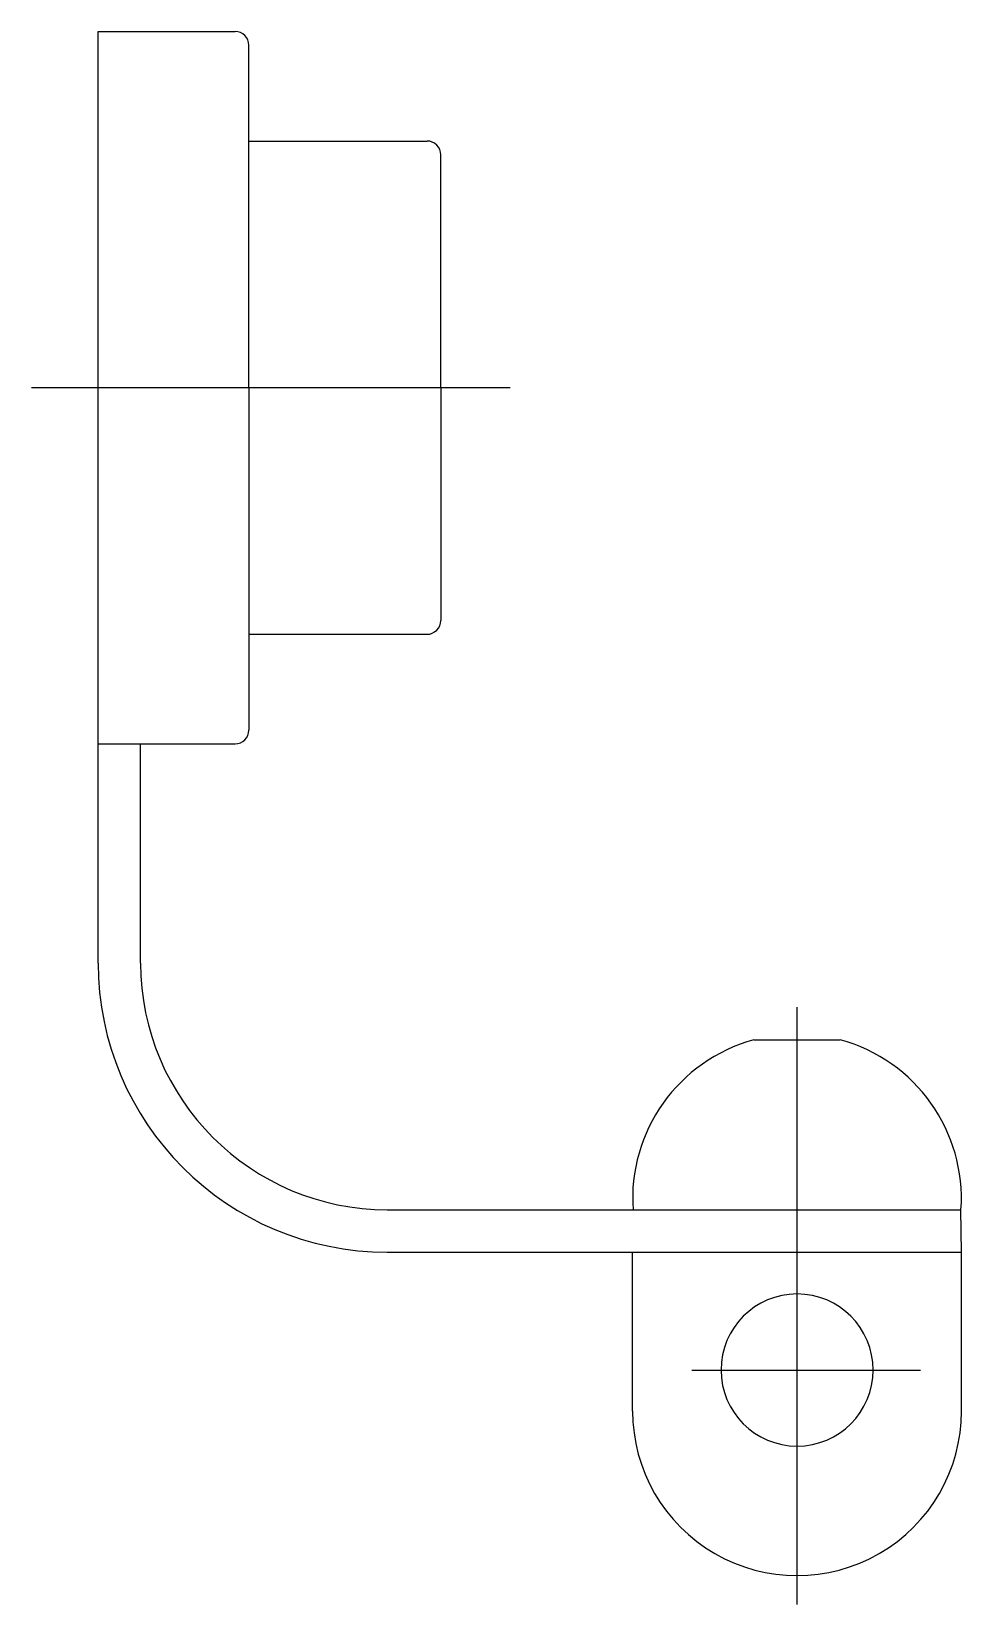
# Model space of a CAD drawing. Extents: x -0.523 to -0.455, y 309.56 to 309.675.
import ezdxf

# ---------------------------------------------------------------- set-up
doc = ezdxf.new("R2010")
doc.units = 0
doc.header["$LTSCALE"] = 0.2
doc.header["$MEASUREMENT"] = 0
for name, pattern in [('AXES', [0.54, 0.3, -0.08, 0.08, -0.08]), ('CACHE', [0.24, 0.12, -0.12]), ('CONTINU', [0])]:
    doc.linetypes.add(name, pattern=pattern)
doc.layers.get('0').update_dxf_attribs({"linetype": 'CONTINUOUS'})
doc.layers.add('DECA_EIXOS', color=5, linetype='AXES')

msp = doc.modelspace()

# ---------------------------------------------------------------- linework, layer by layer
at = {"linetype": 'CONTINU'}
for points in [[(-0.51802, 309.60706), (-0.51802, 309.67506)], [(-0.51802, 309.67506), (-0.50802, 309.67506)], [(-0.50702, 309.64906), (-0.50702, 309.67406)], [(-0.50702, 309.66706), (-0.49402, 309.66706)], [(-0.49302, 309.64906), (-0.49302, 309.66606)], [(-0.50702, 309.64906), (-0.50702, 309.62406)], [(-0.49302, 309.64906), (-0.49302, 309.63206)], [(-0.50702, 309.63106), (-0.49402, 309.63106)], [(-0.51802, 309.62306), (-0.50802, 309.62306)], [(-0.51492, 309.60706), (-0.51492, 309.62306)], [(-0.47017, 309.60146), (-0.46387, 309.60146)], [(-0.49692, 309.58906), (-0.46702, 309.58906)], [(-0.47502, 309.58906), (-0.45902, 309.58906)], [(-0.46702, 309.58906), (-0.45506, 309.58906)], [(-0.45502, 309.58596), (-0.45506, 309.58906)], [(-0.49692, 309.58596), (-0.45502, 309.58596)], [(-0.47902, 309.57436), (-0.47902, 309.58596)], [(-0.45502, 309.57436), (-0.45502, 309.58596)]]:
    msp.add_lwpolyline(points, dxfattribs=at)
for points in [[(-0.50702, 309.67406, 0.414198), (-0.50802, 309.67506)], [(-0.49302, 309.66606, 0.414214), (-0.49402, 309.66706)], [(-0.49402, 309.63106, 0.414241), (-0.49302, 309.63206)], [(-0.50802, 309.62306, 0.414213), (-0.50702, 309.62406)], [(-0.51802, 309.60706, 0.414213), (-0.49692, 309.58596)], [(-0.51492, 309.60706, 0.414213), (-0.49692, 309.58906)], [(-0.47017, 309.60146, 0.357459), (-0.47899, 309.58906)], [(-0.45506, 309.58906, 0.357459), (-0.46387, 309.60146)], [(-0.47902, 309.57436, 1.000018), (-0.45502, 309.57436)]]:
    msp.add_lwpolyline(points, format="xyb", dxfattribs=at)
at = {"linetype": 'CACHE'}
for points in [[(-0.46702, 309.58291, 1), (-0.46702, 309.57181)], [(-0.46702, 309.57181, 1), (-0.46702, 309.58291)]]:
    msp.add_lwpolyline(points, format="xyb", dxfattribs=at)
at = {"layer": 'DECA_EIXOS'}
for points in [[(-0.52288, 309.64906), (-0.48795, 309.64906)], [(-0.46702, 309.56024), (-0.46702, 309.60384)], [(-0.4747, 309.57736), (-0.45802, 309.57736)]]:
    msp.add_lwpolyline(points, dxfattribs=at)

doc.saveas('drawing.dxf')
